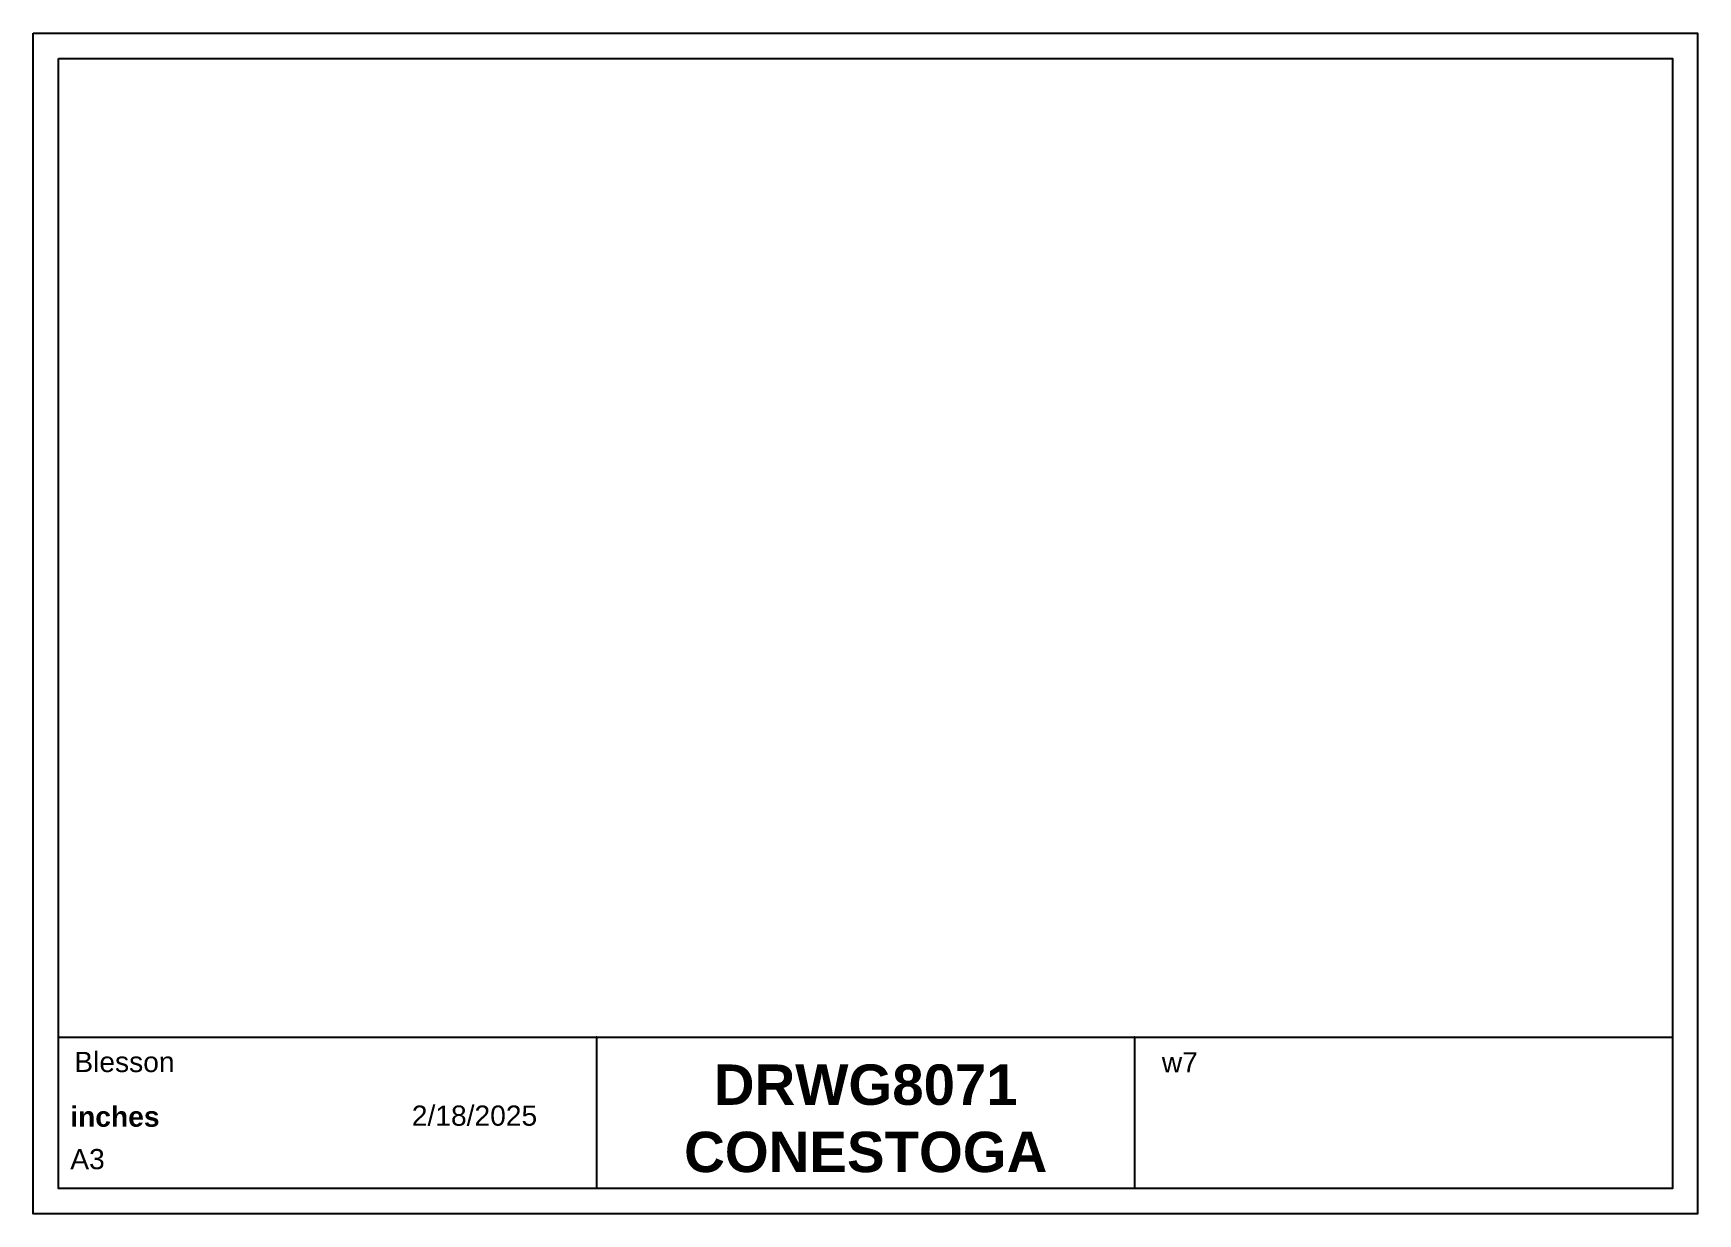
# Paper-space layout 'Layout1' of a CAD drawing. Header units: inches. Extents: x 0.8 to 17.3, y 0.9 to 12.6.
import ezdxf

# ---------------------------------------------------------------- set-up
doc = ezdxf.new("R2010")
doc.units = ezdxf.units.IN
doc.header["$MEASUREMENT"] = 0
doc.styles.get("Standard").update_dxf_attribs({"font": 'arial.ttf'})

psp = doc.layouts.get("Layout1")

# ---------------------------------------------------------------- linework, layer by layer
for p, q in [((1.087, 2.698), (17.087, 2.698)), ((6.421, 2.698), (6.421, 1.198)), ((11.754, 2.698), (11.754, 1.198))]:
    psp.add_line(p, q)
for points in [[(0.837, 12.648), (17.337, 12.648), (17.337, 0.948), (0.837, 0.948)], [(1.087, 12.398), (17.087, 12.398), (17.087, 1.198), (1.087, 1.198)]]:
    psp.add_lwpolyline(points, close=True)
for p in [(6.421, 2.698), (11.754, 2.698)]:
    psp.add_point(p)

# ---------------------------------------------------------------- texts
at = {"attachment_point": 1}
for s, width, insert, char_height in [('Blesson', 4.69665, (1.244, 2.552), 0.2), ('w7', 4.74253, (12.025, 2.548), 0.2), ('\\pxqc;{\\fArial|b1|i0|c0|p34;DRWG8071\\PCONESTOGA}', 5.00173, (6.589, 2.427), 0.4), ('{\\fArial|b1|i0|c0|p34;inches}', 1.65598, (1.204, 2.01), 0.2), ('2/18/2025', 1.6488, (4.59, 2.02), 0.2), ('A3', 4.98771, (1.204, 1.589), 0.2)]:
    psp.add_mtext_dynamic_manual_height_columns(s, width=width, gutter_width=1, heights=[0], dxfattribs=dict(at, insert=insert, char_height=char_height))

doc.saveas('drawing.dxf')
